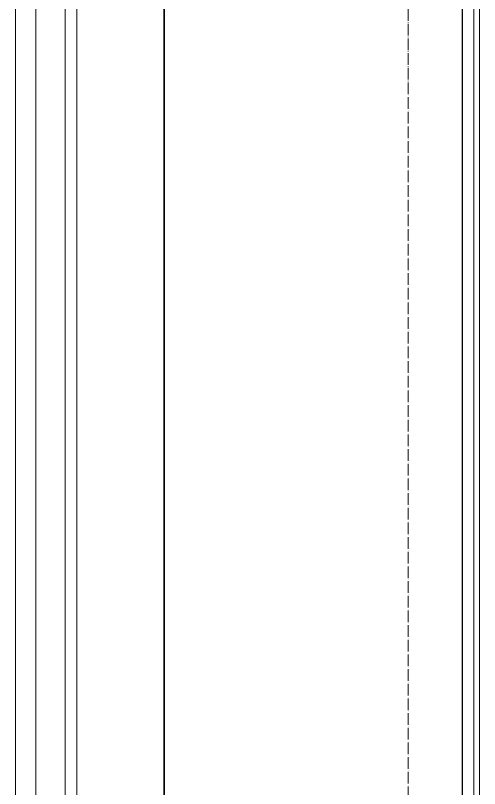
# Model space of a CAD drawing. Header units: millimetres. Extents: x -10438 to 68527, y -5058 to 44223.
# Drawn here: x 45177 to 45972, y 40236 to 41559 of the extents above; entities that cross this region are included whole.
import ezdxf

# ---------------------------------------------------------------- set-up
doc = ezdxf.new("R2010")
doc.units = ezdxf.units.MM
doc.linetypes.add('ADSK_Линия сетки', pattern=[25, 20, -2.5, 0, -2.5])
for name, color, linetype, lineweight in [('Оси', 7, 'Continuous', 9), ('Стены наружные', 7, 'Continuous', 18), ('Стены несущие', 7, 'Continuous', 30), ('Стены отделка', 7, 'Continuous', 30), ('Стены штриховка', 7, 'Continuous', 9)]:
    doc.layers.add(name, color=color, linetype=linetype, lineweight=lineweight)

msp = doc.modelspace()

# ---------------------------------------------------------------- linework, layer by layer
at = {"layer": 'Оси', "linetype": 'ADSK_Линия сетки'}
msp.add_line((45849.565, -4258.205), (45849.565, 44222.998), dxfattribs=at)
at = {"layer": 'Стены наружные'}
for p, q in [((45176.852, 43273.123), (45176.852, 39595)), ((45211.854, 43274.03), (45211.854, 39595))]:
    msp.add_line(p, q, dxfattribs=at)
at = {"layer": 'Стены несущие'}
for p, q in [((45431.854, 35548.953), (45431.854, 43498.805)), ((45431.854, 42908.805), (45431.854, 35549.953)), ((45941.854, 42908.805), (45941.854, 36980.934))]:
    msp.add_line(p, q, dxfattribs=at)
at = {"layer": 'Стены отделка', "lineweight": 9}
for p, q in [((45261.854, 35548.953), (45261.854, 43668.805)), ((45281.854, 43648.805), (45281.854, 35548.953)), ((45281.854, 35548.953), (45281.854, 43648.805)), ((45961.854, 37000.801), (45961.854, 42868.805))]:
    msp.add_line(p, q, dxfattribs=at)
at = {"layer": 'Стены штриховка'}
msp.add_line((45971.854, 42858.805), (45971.854, 37010.735), dxfattribs=at)

doc.saveas('drawing.dxf')
